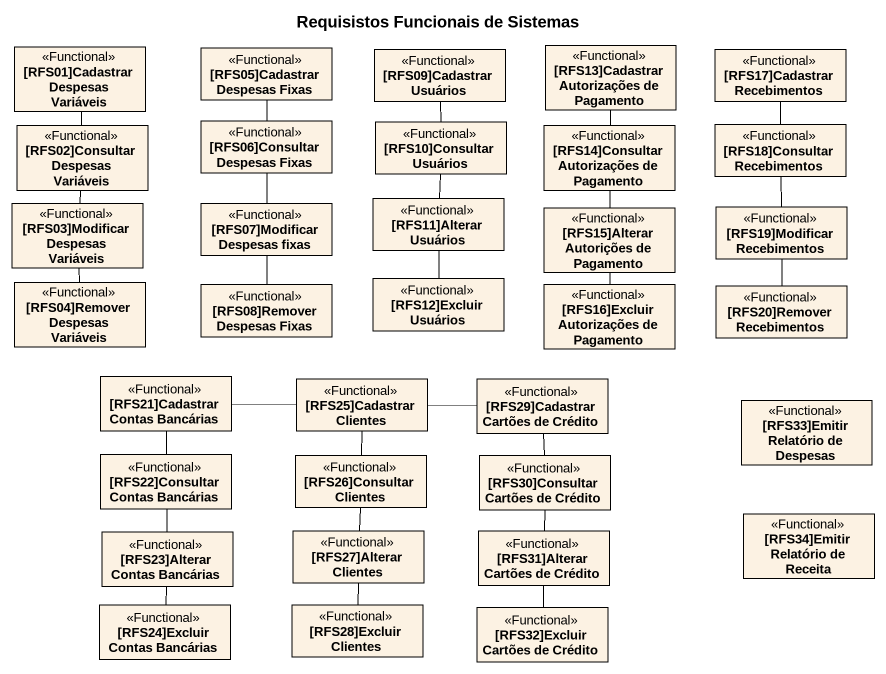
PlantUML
@startuml
title Requisistos Funcionais de Sistemas
hide circle
hide empty members
class "[RFS01]Cadastrar Despesas Variáveis" as RFS01_Cadastrar_Despesas <<Functional>>
class "[RFS05]Cadastrar Despesas Fixas" as RFS05_Cadastrar_Despesas <<Functional>>
class "[RFS09]Cadastrar Usuários" as RFS09_Cadastrar_Usuários <<Functional>>
class "[RFS13]Cadastrar Autorizações de Pagamento" as RFS13_Cadastrar <<Functional>>
class "[RFS17]Cadastrar Recebimentos" as RFS17_Cadastrar_Recebimentos <<Functional>>
class "[RFS02]Consultar Despesas Variáveis" as RFS02_Consultar_Despesas <<Functional>>
class "[RFS06]Consultar Despesas Fixas" as RFS06_Consultar_Despesas <<Functional>>
class "[RFS10]Consultar Usuários" as RFS10_Consultar_Usuários <<Functional>>
class "[RFS14]Consultar Autorizações de Pagamento" as RFS14_Consultar <<Functional>>
class "[RFS18]Consultar Recebimentos" as RFS18_Consultar_Recebimentos <<Functional>>
class "[RFS11]Alterar Usuários" as RFS11_Alterar_Usuários <<Functional>>
class "[RFS03]Modificar Despesas Variáveis" as RFS03_Modificar_Despesas <<Functional>>
class "[RFS07]Modificar Despesas fixas" as RFS07_Modificar_Despesas <<Functional>>
class "[RFS15]Alterar Autorições de Pagamento" as RFS15_Alterar_Autorições_de <<Functional>>
class "[RFS19]Modificar Recebimentos" as RFS19_Modificar_Recebimentos <<Functional>>
class "[RFS04]Remover Despesas Variáveis" as RFS04_Remover_Despesas <<Functional>>
class "[RFS08]Remover Despesas Fixas" as RFS08_Remover_Despesas_Fixas <<Functional>>
class "[RFS12]Excluir Usuários" as RFS12_Excluir_Usuários <<Functional>>
class "[RFS16]Excluir Autorizações de Pagamento" as RFS16_Excluir_Autorizações <<Functional>>
class "[RFS20]Remover Recebimentos" as RFS20_Remover_Recebimentos <<Functional>>
class "[RFS21]Cadastrar Contas Bancárias" as RFS21_Cadastrar_Contas <<Functional>>
class "[RFS25]Cadastrar Clientes" as RFS25_Cadastrar_Clientes <<Functional>>
class "[RFS29]Cadastrar Cartões de Crédito" as RFS29_Cadastrar_Cartões_de <<Functional>>
class "[RFS33]Emitir Relatório de Despesas" as RFS33_Emitir_Relatório_de <<Functional>>
class "[RFS22]Consultar Contas Bancárias" as RFS22_Consultar_Contas <<Functional>>
class "[RFS26]Consultar Clientes" as RFS26_Consultar_Clientes <<Functional>>
class "[RFS30]Consultar Cartões de Crédito" as RFS30_Consultar_Cartões_de <<Functional>>
class "[RFS34]Emitir Relatório de Receita" as RFS34_Emitir_Relatório_de <<Functional>>
class "[RFS23]Alterar Contas Bancárias" as RFS23_Alterar_Contas <<Functional>>
class "[RFS27]Alterar Clientes" as RFS27_Alterar_Clientes <<Functional>>
class "[RFS31]Alterar Cartões de Crédito" as RFS31_Alterar_Cartões_de <<Functional>>
class "[RFS24]Excluir Contas Bancárias" as RFS24_Excluir_Contas <<Functional>>
class "[RFS28]Excluir Clientes" as RFS28_Excluir_Clientes <<Functional>>
class "[RFS32]Excluir Cartões de Crédito" as RFS32_Excluir_Cartões_de <<Functional>>
RFS01_Cadastrar_Despesas -- RFS02_Consultar_Despesas
RFS05_Cadastrar_Despesas -- RFS06_Consultar_Despesas
RFS09_Cadastrar_Usuários -- RFS10_Consultar_Usuários
RFS13_Cadastrar -- RFS14_Consultar
RFS17_Cadastrar_Recebimentos -- RFS18_Consultar_Recebimentos
RFS02_Consultar_Despesas -- RFS03_Modificar_Despesas
RFS06_Consultar_Despesas -- RFS07_Modificar_Despesas
RFS10_Consultar_Usuários -- RFS11_Alterar_Usuários
RFS14_Consultar -- RFS15_Alterar_Autorições_de
RFS18_Consultar_Recebimentos -- RFS19_Modificar_Recebimentos
RFS11_Alterar_Usuários -- RFS12_Excluir_Usuários
RFS03_Modificar_Despesas -- RFS04_Remover_Despesas
RFS07_Modificar_Despesas -- RFS08_Remover_Despesas_Fixas
RFS15_Alterar_Autorições_de -- RFS16_Excluir_Autorizações
RFS19_Modificar_Recebimentos -- RFS20_Remover_Recebimentos
RFS21_Cadastrar_Contas -- RFS22_Consultar_Contas
RFS25_Cadastrar_Clientes -- RFS26_Consultar_Clientes
RFS29_Cadastrar_Cartões_de -left- RFS21_Cadastrar_Contas
RFS29_Cadastrar_Cartões_de -- RFS30_Consultar_Cartões_de
RFS22_Consultar_Contas -- RFS23_Alterar_Contas
RFS26_Consultar_Clientes -- RFS27_Alterar_Clientes
RFS30_Consultar_Cartões_de -- RFS31_Alterar_Cartões_de
RFS23_Alterar_Contas -- RFS24_Excluir_Contas
RFS27_Alterar_Clientes -- RFS28_Excluir_Clientes
RFS31_Alterar_Cartões_de -- RFS32_Excluir_Cartões_de
@enduml
